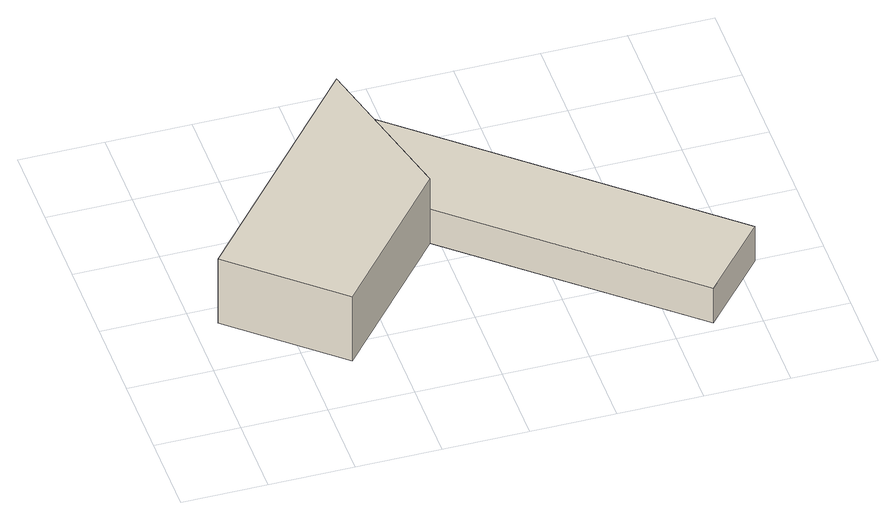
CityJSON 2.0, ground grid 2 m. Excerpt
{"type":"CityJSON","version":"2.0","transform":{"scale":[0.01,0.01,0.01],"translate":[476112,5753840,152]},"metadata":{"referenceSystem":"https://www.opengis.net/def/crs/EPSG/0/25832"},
"CityObjects":{
"building1":{"type":"Building","attributes":{"Gemeindeschluessel":"05766056","function":"31001_2000"},"address":[{"country":"Germany","locality":"Oerlinghausen","thoroughfareNumber":"40","thoroughfareName":"Hellweg"}],"children":["building1-1","building1-2"]},
"building1-1":{"type":"BuildingPart","attributes":{"BezugspunktDach":"2000","measuredHeight":1.86},"parents":["building1"],"geometry":[{"type":"Solid","lod":"1","boundaries":[[[[0,1,2,3]],[[4,5,6,7]],[[4,7,3,2]],[[5,4,2,1]],[[6,5,1,0]],[[7,6,0,3]]]]}]},
"building1-2":{"type":"BuildingPart","attributes":{"BezugspunktDach":"2000","measuredHeight":1},"parents":["building1"],"geometry":[{"type":"Solid","lod":"1","boundaries":[[[[8,9,10,11]],[[12,7,6,13]],[[12,13,11,10]],[[7,12,10,9]],[[6,7,9,8]],[[13,6,8,11]]]]}]}
},
"vertices":[
[483,847,257],[56,349,257],[299,140,257],[579,466,257],[299,140,71],[56,349,71],[483,847,71],[579,466,71],
[483,847,171],[579,466,171],[1092,27,171],[1241,197,171],[1092,27,71],[1241,197,71]
]}
